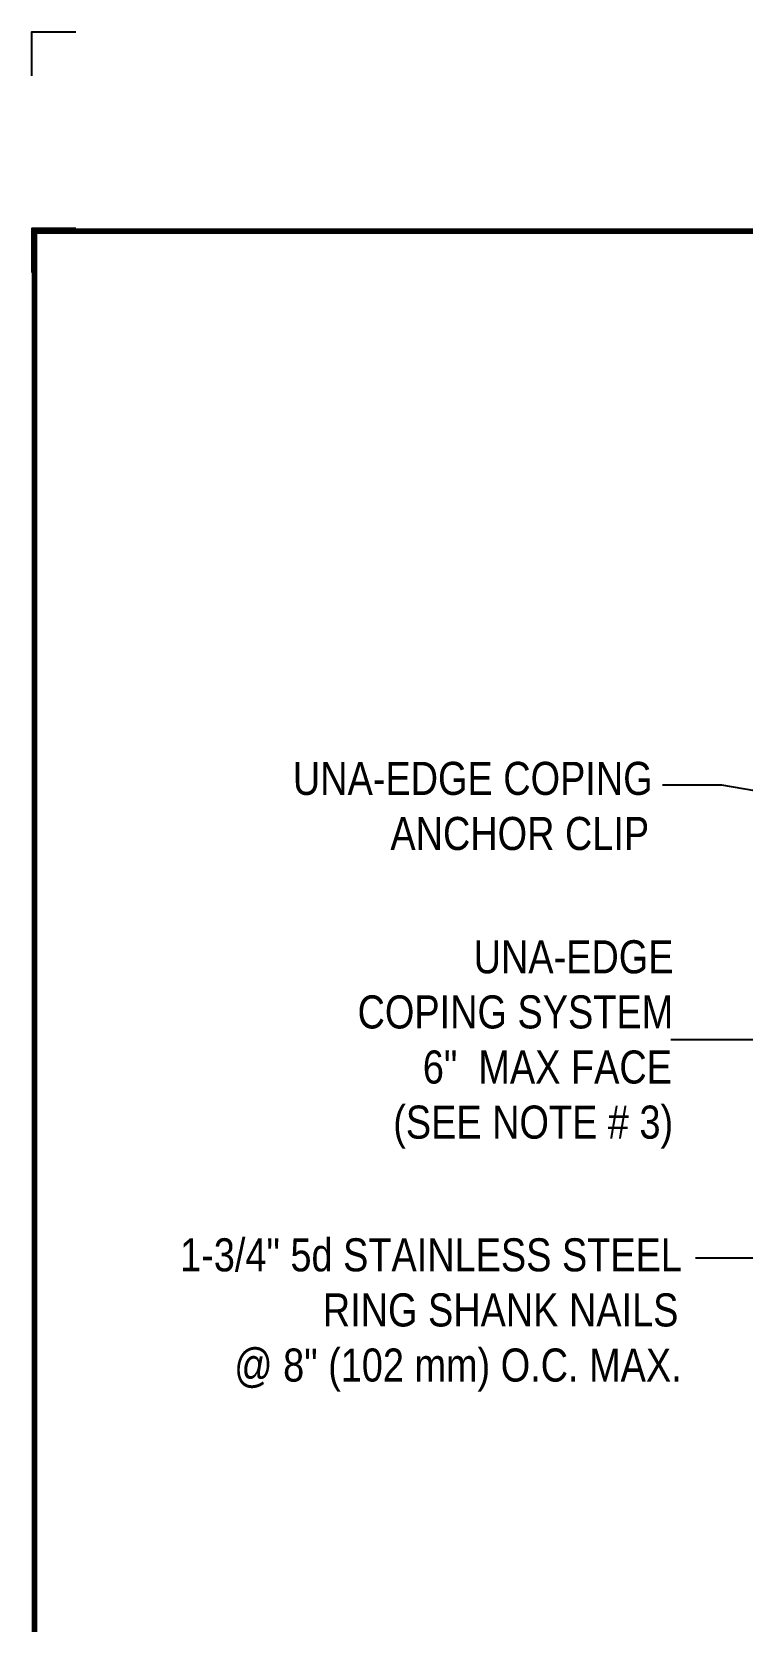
# Model space of a CAD drawing. Header units: inches. Extents: x 299.4 to 319.5, y -77.1 to -60.4.
# Drawn here: x 299.45 to 303.48, y -69.37 to -60.36 of the extents above; entities that cross this region are included whole.
import ezdxf
from ezdxf.enums import TextEntityAlignment as Align

# ---------------------------------------------------------------- set-up
doc = ezdxf.new("R2010")
doc.units = ezdxf.units.IN
doc.header["$MEASUREMENT"] = 0
doc.layers.get('0').update_dxf_attribs({"linetype": 'CONTINUOUS'})
doc.layers.get('DEFPOINTS').update_dxf_attribs({"linetype": 'CONTINUOUS'})
for name, color, linetype in [('FSBP-ANNO-NOTE', 7, 'CONTINUOUS'), ('FSBP-TTLB-BORDER', 7, 'CONTINUOUS'), ('FSBP-TTLB-TEXT', 7, 'CONTINUOUS')]:
    doc.layers.add(name, color=color, linetype=linetype)
doc.styles.add('FSBP_ARIAL', font='arial.ttf')
doc.styles.add('FSBP_ARIAL_BOLD', font='')
doc.styles.add('FSBP_ARIAL_NAR', font='ARIALN.TTF')
doc.styles.get('FSBP_ARIAL_BOLD').set_extended_font_data('Arial Black')
doc.dimstyles.new('FSBP-LEADER', dxfattribs={"dimtxt": 0.1875, "dimasz": 0.25, "dimexe": 0.0625, "dimexo": 0.125, "dimgap": 0.125, "dimtad": 0, "dimtih": 1, "dimtoh": 1, "dimdec": 4, "dimzin": 0, "dimdsep": 46, "dimlunit": 4, "dimtxsty": 'FSBP_ARIAL_NAR', "dimcen": 0.09375, "dimclrd": 256, "dimclre": 256, "dimclrt": 256, "dimadec": 0, "dimazin": 0, "dimtfac": 1, "dimtdec": 4, "dimtofl": 0, "dimtmove": 0, "dimatfit": 3, "dimfxl": 1, "dimtolj": 1, "dimtzin": 0, "dimlwd": -1, "dimlwe": -1, "dimarcsym": 0})

# ---------------------------------------------------------------- blocks, each defined once
blk = doc.blocks.new('TTLB-EPDM_1')
at = {"layer": 'DEFPOINTS', "linetype": 'Continuous', "ltscale": 1.75}
blk.add_lwpolyline([(-0.0156, 13.8808), (-0.0156, 14.1308), (0.2344, 14.1308)], dxfattribs=at)
at = {"layer": 'DEFPOINTS', "color": 1}
blk.add_lwpolyline([(0.2344, 13.0156), (-0.0156, 13.0156), (-0.0156, 12.7656)], dxfattribs=at)
at = {"layer": 'FSBP-TTLB-BORDER', "const_width": 0.0312}
blk.add_lwpolyline([(20, 0), (20, 13), (0, 13), (0, 0)], dxfattribs=at)
at = {"layer": 'FSBP-TTLB-TEXT'}
for tag, height, style, p in [('MAXIMUM_WARRANTY', 0.1875, 'FSBP_ARIAL_BOLD', (18.0399, 0.224)), ('ACCPT_SYSTEMS', 0.2188, 'FSBP_ARIAL', (12.4944, -1.125))]:
    blk.add_attdef(tag, text='', height=height, dxfattribs=dict(at, style=style)).set_placement(p, align=Align.MIDDLE_LEFT)
for tag, height, style, p in [('DETAIL_DESCP_LINE_1', 0.2188, 'FSBP_ARIAL_BOLD', (10.3312, -0.3736)), ('ISSUE_REV_DATE', 0.2188, 'FSBP_ARIAL', (16.8407, -0.7283)), ('DETAIL_NUMBER', 0.4375, 'FSBP_ARIAL', (18.9194, -0.8932))]:
    blk.add_attdef(tag, text='', height=height, dxfattribs=dict(at, style=style)).set_placement(p, align=Align.MIDDLE_CENTER)

msp = doc.modelspace()

# ---------------------------------------------------------------- block references
msp.add_blockref('TTLB-EPDM_1', (299.4627, -74.48904))

# ---------------------------------------------------------------- texts
at = {"layer": 'FSBP-ANNO-NOTE', "char_height": 0.1875, "attachment_point": 1, "style": 'FSBP_ARIAL_NAR'}
for s, width, heights, insert in [('\\pi0.19942;UNA-EDGE COPING \\P\\pi0.7522;ANCHOR CLIP', 2.2103768, [0.58987], (300.72862, -64.49959)), ('\\pi1.8707;UNA-EDGE \\P\\pi1.2123;COPING SYSTEM  \\P\\pi1.5823;6"  MAX FACE \\P\\pi1.4146;(SEE NOTE # 3)', 2.9761478, [1.33062], (300.08247, -65.51178)), ('\\pi0.15474;1-3/4" 5d STAINLESS STEEL\\P\\pi0.90422; RING SHANK NAILS \\P\\pi0.46118;@ 8" (102 mm) O.C. MAX. ', 2.9696656, [0.95155], (300.13374, -67.20237))]:
    msp.add_mtext_dynamic_manual_height_columns(s, width=width, gutter_width=5, heights=heights, dxfattribs=dict(at, insert=insert))

# ---------------------------------------------------------------- leaders
at = {"layer": 'FSBP-ANNO-NOTE'}
for points in [[(304.43324, -64.81486), (303.36055, -64.63236), (303.02449, -64.63236)], [(303.84082, -66.07669), (303.07103, -66.07669)], [(304.02169, -66.61639), (303.55633, -67.3142), (303.2114, -67.3142)]]:
    msp.add_leader(points, dimstyle='FSBP-LEADER', dxfattribs=at)

doc.saveas('drawing.dxf')
